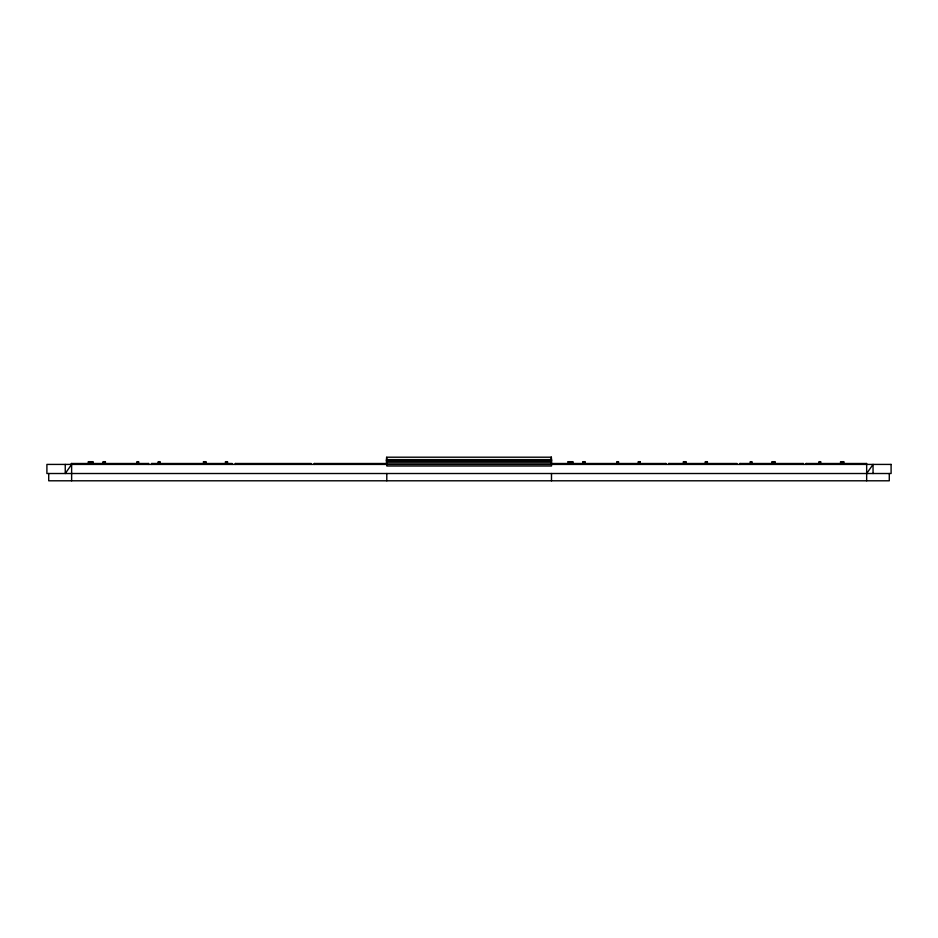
<?xml version="1.0" encoding="UTF-8"?>
<svg xmlns="http://www.w3.org/2000/svg" width="938" height="938" viewBox="0 0 938 938"><rect width="100%" height="100%" fill="white"/><g stroke="black" fill="none" stroke-linecap="round" stroke-linejoin="round"><path stroke-width="1.41" d="M71.628 463.501L71.628 480.795M866.665 480.795L866.665 463.501L805.988 463.501L805.988 464.416M866.677 473.514L873.044 464.416L873.044 473.514M71.651 464.416L65.25 473.514L65.25 464.416M386.655 457.205L551.31 457.205M386.831 461.215L551.521 461.215M203.499 461.684L206.126 461.684L206.114 463.501M568.147 461.684L573.036 461.684L573.024 463.501M386.831 462.809L551.509 462.809M551.192 463.501L666.027 463.501L666.027 464.416M551.181 459.749L551.181 462.856M386.479 459.749L386.491 462.856M889.283 473.514L889.283 480.795L48.717 480.795L48.717 473.514M866.36 463.501L866.36 464.416M843.919 463.501L843.93 461.684L840.554 461.684L840.554 463.501M842.383 461.684L842.383 463.501M842.101 461.684L842.101 463.501M820.738 463.501L820.75 461.684L818.921 461.684L818.921 463.501M806.293 463.501L806.293 464.416M803.397 464.416L803.397 463.501L739.824 463.501L739.824 464.416M803.092 463.501L803.092 464.416M775.222 463.501L775.222 461.684L771.845 461.684L771.857 463.501M773.674 461.684L773.674 463.501M773.393 461.684L773.393 463.501M752.042 463.501L752.03 461.684L750.212 461.684L750.212 463.501M740.117 463.501L740.117 464.416M736.975 464.416L736.975 463.501L668.665 463.501L668.665 464.416M707.416 463.501L707.404 461.684L705.317 461.684L705.329 463.501M705.587 461.684L705.599 463.501M685.983 463.501L685.995 461.684L683.356 461.684L683.368 463.501M685.643 461.684L685.631 463.501M685.197 461.684L685.186 463.501M684.165 461.684L684.154 463.501M683.814 461.684L683.814 463.501M668.958 463.501L668.958 464.416M665.734 463.501L665.734 464.416M640.115 463.501L640.115 461.684L638.215 461.684L638.215 463.501M640.033 461.684L640.044 463.501M618.564 463.501L618.552 461.684L616.735 461.684L616.735 463.501M585.265 463.501L585.253 461.684L582.885 461.684L582.897 463.501M571.852 461.684L571.84 463.501M570.468 461.684L570.468 463.501M570.023 461.684L570.034 463.501M568.651 461.684L568.639 463.501M568.158 461.684L568.147 463.501M551.485 463.501L551.485 464.416M551.485 473.514L551.485 480.795M386.796 464.416L386.796 463.501L314.207 463.501L314.207 464.416M386.796 473.514L386.796 480.795M314.5 463.501L314.5 464.416M311.17 464.416L311.17 463.501L235.286 463.501L235.286 464.416M235.59 463.501L235.59 464.416M232.167 464.416L232.167 463.501L151.593 463.501L151.593 464.416M227.559 463.501L227.547 461.684L225.448 461.684L225.448 463.501M227.277 461.684L227.266 463.501M205.328 461.684L205.316 463.501M203.511 461.684L203.499 463.501M160.246 463.501L160.175 461.684L158.358 461.684L158.37 463.501L158.416 461.684M151.897 463.501L151.897 464.416M148.614 464.416L148.614 463.501L71.323 463.501L71.323 464.416M148.321 463.501L148.321 464.416M138.695 463.501L138.683 461.684L136.866 461.684L136.866 463.501M105.384 463.501L105.396 461.684L103.028 461.684L103.028 463.501M104.857 461.684L104.845 463.501M103.579 461.684L103.567 463.501M93.167 463.501L93.155 461.684L88.278 461.684L88.278 463.501M91.994 461.684L91.983 463.501M90.177 461.684L90.165 463.501M88.782 461.684L88.77 463.501M386.866 460.839A166.354 1.055 90 0 0 386.433 460.839L551.532 460.839A166.354 1.055 -90 0 0 551.087 460.839M386.831 459.62L386.819 466.01L551.521 466.01L551.532 459.62L386.831 459.62M891.1 464.416L46.9 464.416L46.9 473.514L891.1 473.514L891.1 464.416M707.146 463.501L707.146 461.684L707.135 463.501M583.448 463.501L583.448 461.684L583.436 463.501M203.956 463.501L203.956 461.684L203.945 463.501"/></g></svg>
